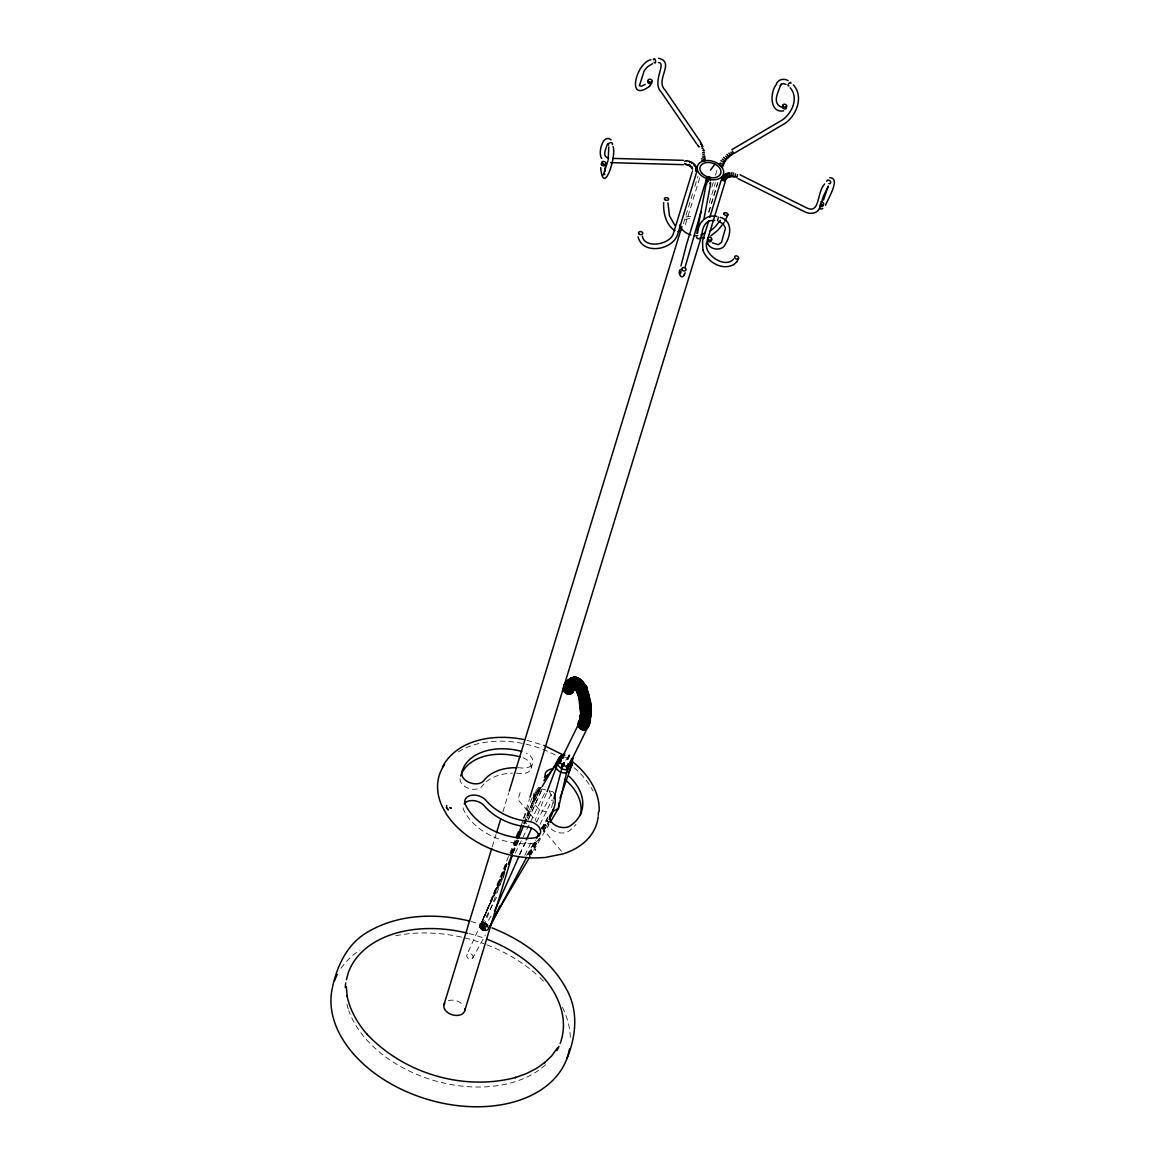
<?xml version="1.0" encoding="UTF-8"?>
<svg xmlns="http://www.w3.org/2000/svg" width="1165" height="1165" viewBox="0 0 1165 1165"><rect width="100%" height="100%" fill="white"/><g stroke="black" fill="none" stroke-linecap="round" stroke-linejoin="round"><path stroke-width="0.75" stroke-dasharray="5 3.75" d="M486.446 930.689L484.101 930.719L484.611 922.986L480.664 923.86L480.184 927.85A4.806 3.757 26.2 0 0 486.358 930.675L482.266 923.015L480.985 923.627L466.917 954.747M524.221 824.019L532.9 802.161L533.934 793.394L540.589 784.831M484.101 930.719L480.228 927.937L480.111 924.617L488.601 929.087M551.555 807.563L553.404 800.544M483.3 930.486L485.397 923.219L484.611 922.986M492.271 846.693L495.984 834.533M502.887 811.961L508.726 792.841M683.433 223.724L692.753 193.23M694.835 186.444L697.937 176.279M685.442 224.539L699.961 177.051M520.129 792.55L517.988 799.569L536.686 821.806M531.094 768.449L532.769 762.988A11.941 8.068 17 0 0 526.318 752.998M711.844 187.07L713.402 181.973M715.47 175.201L717.553 168.415M709.237 202.972L715.456 182.643M708.713 212.088L718.033 181.609M513.037 852.736L516.75 840.562M521.527 824.937L523.129 819.723M523.653 817.99L529.493 798.884M708.888 212.147L717.684 183.342M567.588 759.274L569.088 754.891L569.947 755.138L567.253 758.648L569.088 754.891L569.947 755.138L567.588 759.274L569.568 754.774L569.743 755.517L567.588 759.274L569.088 754.891L569.947 755.138M486.591 930.311L482.164 929.918L505.537 871.085M512.877 852.591L517.551 840.824M546.4 793.38L535.186 820.131M515.032 840.242L479.922 927.238L482.164 929.918M523.813 818.485L533.934 793.394L542.133 789.055L545.657 789.928M506.542 863.76L479.922 927.238L488.776 926.452L483.708 922.84L482.266 923.015M510.751 853.741L516.357 840.387M523.362 823.684L536.672 791.952L525.488 818.485M506.615 863.25L479.922 927.238L484.436 922.928M510.809 853.304L516.401 840.038M506.833 864.998L480.038 926.262L505.173 869.876M511.886 853.406L517.682 840.169M524.92 823.611L539.395 790.496L524.774 823.786M506.484 865.377L480.155 925.287L505.552 869.483M511.61 853.727L517.464 840.416M519.677 854.819L525.59 841.596M513.008 853.071L518.993 839.936M528.692 818.602L542.133 789.055L526.289 823.699M512.716 853.377L518.745 840.183M569.306 756.493L568.025 759.201L567.253 758.648M504.037 875.847L479.98 924.821L483.708 922.84L487.669 924.661L482.325 922.971M515.25 852.998L544.914 792.593M524.803 855.328L532.026 840.62M540.05 824.296L552.079 799.787M528.182 854.338L535.798 839.965M541.725 828.796L547.637 817.626M496.596 897.268L483.009 922.869L480.271 924.311L483.708 922.84L485.863 923.379M519.546 854.076L526.347 841.276M536.541 822.068L552.691 791.676L549.166 790.802M527.92 854.557L535.623 840.125M541.623 828.883L549.327 814.452M472.859 957.878A3.364 2.636 26.2 0 0 469.495 953.538A3.364 2.636 26.2 0 0 467.296 957.528A3.364 2.636 26.2 0 0 472.859 957.878L485.281 935.145M482.543 930.151L486.169 923.554L487.509 924.515L488.048 925.112L480.664 928.592M529.42 854.076L537.254 839.849M543.341 828.781L547.696 820.874M529.143 854.294L537.065 839.994M543.225 828.868L547.623 820.932M529.74 855.358L539.57 838.13M543.138 831.868L549.385 820.903L542.992 831.985M529.434 855.591L539.38 838.276M491.077 915.981L486.519 923.743L488.019 925.52M526.609 855.532L535.725 840.038M542.104 829.174L547.565 819.883M530.89 855.052L532.725 851.935M533.643 850.392L549.21 824.019M546.662 811.961L539.628 810.214L532.9 802.161L541.244 788.152M532.9 802.161L541.375 788.399M540.939 787.394L533.25 799.248L541.317 787.19M539.788 787.584L533.585 796.321L539.861 787.729M565.768 760.25L569.146 756.129L565.637 755.255M481.829 929.714L486.883 923.991M479.732 925.986L483.708 922.84L486.519 923.743L483.009 922.869L485.688 930.82M481.203 929.189L487.509 924.515M479.805 925.389L483.708 922.84L487.13 924.165M480.664 923.86L483.708 922.84L488.135 925.214M480.228 927.937L488.47 925.767M481.145 923.481L483.708 922.84L488.499 925.811M685.777 217.112L688.879 216.486A13.616 9.189 17 0 1 692.272 216.515M479.747 925.884L488.965 927.821M526.944 740.299L543.866 745.382M471.039 921.428L487.188 926.262M479.849 925.228L488.849 928.49M485.397 923.219L486.169 923.554M480.49 924.078L488.222 929.626M488.965 927.66L483.708 922.84L481.698 923.175L487.13 930.442M480.985 923.627L487.727 930.078M541.361 827.354L562.389 852.372M552.691 791.676L554.933 794.355M483.795 922.884L484.902 930.82M458.195 751.935A82.351 55.629 17 0 1 541.128 748.687M542.788 749.328A82.351 55.629 17 0 1 557.234 756.1M574.068 767.677A82.351 55.629 17 0 1 593.043 791.093M463.088 807.811A11.941 8.068 17 0 0 463.728 810.024A54.129 36.566 17 0 0 531.211 843.562A11.941 8.068 17 0 0 537.851 840.387M484.072 783.841A47.721 32.241 17 0 0 482.164 786.084A11.941 8.068 17 0 1 468.024 788.137A11.941 8.068 17 0 1 460.16 777.521M486.271 781.788A47.721 32.241 17 0 1 512.542 773.167M516.517 773.196A47.721 32.241 17 0 1 520.551 773.487A11.941 8.068 17 0 0 531.284 767.4A11.941 8.068 17 0 0 521.76 757.323M548.132 821.238A11.941 8.068 17 0 0 554.569 831.227A11.941 8.068 17 0 0 568.462 831.344A54.129 36.566 17 0 0 575.976 824.339M549.385 791.486A47.721 32.241 17 0 1 552.108 797.341M552.953 800.282A47.721 32.241 17 0 1 553.448 803.224M518.177 767.75A47.721 32.241 17 0 1 522.211 768.041A11.941 8.068 17 0 0 532.769 762.988M564.967 757.337A7.602 5.956 26.1 0 1 568.564 758.925M341.01 968.348A122.573 82.802 17 0 1 360.043 949.999M395.678 935.757A122.573 82.802 17 0 1 483.766 943.65M486.955 944.844A122.573 82.802 17 0 1 537.415 975.28M539.948 977.653A122.573 82.802 17 0 1 544.783 982.503M562.447 1007.419A122.573 82.802 17 0 1 570.326 1038.452M545.54 1064.752A111.738 75.492 17 0 1 436.744 1081.295A111.738 75.492 17 0 1 348.801 1010.638M348.233 1008.977A111.738 75.492 17 0 1 346.151 1000.691M469.073 933.558A111.738 75.492 17 0 1 484.159 938.189M685.282 219.937A10.82 7.31 17 0 1 689.753 218.467M448.336 1000.677A10.82 7.31 17 0 1 463.015 1004.944M483.708 922.84L479.776 926.612L488.936 927.136L483.708 922.84"/><path stroke-width="1.5" d="M559.346 763.221L578.597 724.033L581.597 722.125C600.091 707.694 577.024 652.327 563.481 690.306C574.68 656.842 596.757 702.218 590.043 718.077C592.271 726.494 581.743 735.61 578.35 725.169C586.403 717.174 589.869 663.875 569.437 687.437C559.448 684.146 564.967 698.272 571.957 692.971C581.553 683.083 563.03 674.855 563.409 689.782C581.16 651.555 597.135 713.024 587.378 727.921L568.127 767.123M563.452 689.258C580.053 653.361 595.912 708.451 580.927 722.227C593.859 712.514 586.752 662.303 567.981 687.073L570.166 681.452L573.195 678.117L574.913 677.535L579.719 679.151M580.927 713.286C587.131 720.261 596.684 710.33 581.932 712.674C577.724 716.329 579.937 724.921 586.432 723.596C597.121 715.499 586.301 685.238 575.787 678.86C570.034 680.943 573.107 690 578.757 688.719C592.155 681.773 568.782 670.938 569.437 687.437L570.122 687.743C590.306 664.283 583.782 720.421 578.845 726.989C580.519 713.475 585.092 697.034 577.825 684.714C572.088 677.331 563.263 681.525 563.671 690.86L570.326 693.757L571.491 693.306L573.297 687.408L574.957 687.132L578.976 692.287L581.51 700.18C596.509 701.607 584.495 682.836 578.51 678.613L572.19 677.797L569.874 678.714L566.86 682.006L564.239 687.918M582.791 700.121C582.485 694.529 583.578 685.268 577.024 683.054L572.699 686.214L571.331 688.53L572.583 692.126L569.656 693.859L570.107 687.991L572 685.501C584.786 694.5 586.199 715.019 585.063 729.727L587.757 719.591L587.99 705.903C594.019 704.825 590.742 737.096 579.835 724.499C579.136 714.961 585.646 704.344 581.262 694.646C580.185 686.884 571.738 683.695 570.937 693.568L571.52 688.297L573.02 686.462C583.65 697.063 584.597 715.412 583.68 729.843L586.374 719.708L586.592 705.99L587.99 705.903M582.646 682.151C578.015 676.035 571.68 683.127 571.331 688.53L570.763 688.107C589.49 666.802 583.097 719.198 578.408 725.78L581.233 715.82L586.417 715.354L590.043 717.727L588.908 719.242L585.631 719.693L580.636 717.465L582.121 700.165L580.753 687.758L578.131 684.044L575.728 684.117L571.826 689.01L570.326 693.757L568.214 693.83L568.797 687.277L571.331 684.219C585.791 691.835 588.019 714.218 586.243 729.232L590.335 709.835L581.219 709.835L580.825 713.766C580.214 704.665 582.107 693.816 576.952 685.865L574.505 687.03L570.326 693.757L567.471 693.685L568.229 686.782L571.141 683.506C586.257 690.583 588.98 713.694 586.709 728.853C588.543 723.465 597.208 697.136 583.913 702.014C574.229 701.942 586.141 722.955 580.854 728.999L583.432 719.3L583.65 706.223L586.592 705.99M589.927 718.412L589.111 697.573L585.354 697.194L580.316 698.782L580.33 703.005L589.825 701.767L587.728 693.19L584.713 685.821L583.621 685.442L579.515 686.302L576.777 689.811L580.345 703.077M582.515 709.47L582.165 718.805L579.689 728.096C580.534 714.276 584.029 697.981 577.432 685.326L574.593 686.403L570.326 693.757L566.758 693.452C572.597 659.041 595.432 718.776 587.102 728.416C593.961 721.324 577.884 715.703 578.35 725.169C576.5 717.363 588.645 714.902 589.301 722.067M583.65 706.223L582.777 719.082L580.228 728.576L581.219 709.835M581.553 709.703L581.204 718.179M581.99 709.587L581.524 729.334L584.146 719.489L584.364 706.165M583.126 709.383L582.369 717.858L580.301 722.431C589.927 713.126 588.383 662.87 568.724 687.219C569.146 681.452 575.554 674.317 580.665 680.083C585.107 694.995 561.108 683.666 575.321 677.593C585.194 680.972 587.888 692.898 589.17 702.102M583.782 709.31L581.597 722.125L586.286 723.858L587.553 727.368M582.034 703.223L579.151 690.816L574.782 682.879C568.404 679.195 565.476 688.297 566.074 693.146L570.326 693.757C572.699 689.753 574.724 679.108 581.422 682.719C588.747 694.457 585.165 709.543 582.296 722.111C587.597 717.815 595.228 687.598 581.481 693.757C574.025 700.762 588.005 717.931 579.209 727.557L581.233 715.82M585.252 709.223L583.024 722.184L587.131 715.528L589.126 705.859M585.995 709.208L583.752 722.358C593.32 710.49 590.64 691.428 580.913 680.433L576.267 681.219L574.068 685.573L579.806 699.248L581.175 714.276M586.738 709.223L584.451 722.62C591.252 714.8 591.369 701.781 587.349 693.015M587.466 709.252L586.665 718.324L585.121 722.97L588.937 716.329L590.087 709.703M588.136 709.31L587.32 718.63L585.747 723.378L588.412 719.388L589.679 713.213M588.747 709.383L588.179 725.737M589.286 709.47L589.053 722.446M589.738 709.587L589.344 719.009M590.393 714.203L590.335 709.835M663.628 202.55C663.176 212.7 665.783 224.874 674.972 230.626M667.938 202.856L669.409 215.583L674.826 225.296M600.689 167.644C603.324 197.424 616.693 156.692 613.067 146.455M605.014 167.949L604.999 171.284M580.636 717.465L580.986 709.966M563.875 754.818L559.768 757.002L559.433 759.915C566.074 751.076 556.477 758.269 559.986 759.769L561.661 755.634L559.36 759.245L547.069 791.69M562.491 765.988L563.904 762.813L563.015 765.929M588.849 698.214C588.893 693.889 587.437 686.462 581.626 689.389C578.248 690.19 576.762 693.859 579.136 696.685C593.116 700.908 586.912 681.729 578.51 678.613M576.792 690.321C576.675 695.17 581.786 695.52 584.757 693.524C590.422 690.496 583.709 683.171 580.913 680.433M725.751 179.934L725.78 179.541A2.17 1.515 33.2 0 1 722.533 178.201A2.17 1.515 33.2 0 1 724.237 176.323M580.884 710.111C605.334 721.135 577.607 659.215 571.957 692.971L570.326 693.757L565.433 692.782C571.141 660.235 594.15 707.403 588.908 719.242M580.519 717.101L580.811 713.519M580.316 721.077L581.16 713.053M580.869 717.829L581.495 712.849M581.932 712.674L578.423 724.586L579.748 721.368M582.456 712.514L581.757 718.033L579.733 722.722L584.495 709.252M588.689 712.805L586.286 723.858L588.835 719.824L590.262 713.708M589.228 712.995L585.675 729.523C587.874 716.519 584.524 702.917 578.699 691.267C577.767 685.515 569.772 676.384 565.404 684.612C576.704 703.689 579.762 665.433 565.404 684.612M589.694 718.732L590.014 713.461M717.538 220.797L718.47 217.171M564.297 686.986C565.069 681.685 574.243 684.234 573.559 689.054C570.719 695.49 559.2 687.583 566.379 682.399M570.996 762.609L572.729 758.4L570.442 761.983L570.996 762.609L572.554 758.269L570.209 762.565L572.554 758.269M571.491 693.306C570.151 681.205 581.845 690.437 581.437 697.311M588.136 698.694C588.019 687.947 575.219 674.593 572.321 692.578L570.326 693.757L564.865 692.36C569.088 662.652 591.194 698.01 589.359 710.635M446.472 807.607L448.205 809.748L446.472 807.607L446.719 805.481M559.069 802.656L558.37 808.495L550.128 822.461M560.015 798.054L571.986 764.546L572.51 760.163L571.389 758.823M706.747 242.116C702.888 254.421 725.169 269.319 733.644 258.95M658.531 62.604C666.861 62.648 651.453 82.555 661.298 92.166L696.626 143.848M572.743 691.631L570.326 693.757L564.37 691.894C570.763 660.031 593.436 701.345 590.043 714.669M571.957 692.971C570.661 686.724 579.005 687.408 578.408 681.816C576.384 672.482 564.239 680.884 564.705 687.583L567.428 681.7L571.112 678.147M580.534 716.752L578.568 726.378L580.767 718.557M580.097 720.625L580.884 716.111M588.704 722.795L589.708 717.014M573.559 689.054L570.326 693.757L563.976 691.384C571.229 659.405 594.004 700.5 590.276 714.451M680.258 269.45C677.244 273.003 681.773 280.634 684.408 274.576M488.965 927.821L488.601 929.087M696.787 233.408L706.398 183.007M703.966 218.831L710.592 184.07M585.82 687.933C584.684 694.282 573.763 693.335 575.699 686.2C581.379 672.482 596.771 701.679 578.495 678.7C572.612 676.268 567.85 682.311 565.87 687.132L569.51 679.457L574.229 677.433M572.321 692.578C573.675 679.792 584.408 693.714 583.505 700.049M608.188 159.896L608.771 146.906M680.986 265.897L686.476 244.577L705.116 183.575M685.18 266.945L701.024 211.753M571.986 764.546L567.894 766.716L558.37 808.495L552.909 811.393M587.801 726.144L590.043 717.727M572.583 692.126C574.767 687.801 580.942 679.064 571.797 678.015L568.054 681.481L565.258 687.321L570.18 679.341L574.913 677.535M553.87 798.782L562.622 765.405L559.258 761.386M579.282 722.868L580.418 718.907M581.219 718.266L579.267 723.101M588.835 719.824L587.131 724.98L589.359 720.727M589.927 717.363L587.408 725.577L589.461 721.193M469.408 921.02C436.132 912.938 398.911 914.015 368.679 931.447C346.82 943.461 336.161 967.241 331.792 990.774A122.573 82.802 17 0 0 436.307 1101.77A122.573 82.802 17 0 0 569.467 1048.951M346.413 979.75L348.481 972.134A111.738 75.492 17 0 1 467.369 933.121M567.486 767.167L568.68 764.094L566.729 766.788M607.533 143.907C604.81 151.377 602.32 156.605 608.567 158.003M607.868 161.047L603.324 174.925L604.883 174.08M691.995 172.595L673.385 233.51C670.166 244.81 644.318 249.121 642.337 236.087M696.204 173.512L677.535 234.616C672.409 250.388 642.352 255.077 638.056 236.772M443.938 1004.783L491.732 848.44M496.508 832.8L500.761 818.908M509.265 791.108L681.875 226.534M697.748 232.985C697.66 222.763 706.602 213.821 716.854 216.457M701.942 234.049C702.728 226.097 706.15 219.603 714.626 220.52M464.704 1010.812L512.498 854.469M517.289 838.829L521.527 824.937M530.031 797.137L702.102 234.296M708.771 220.738L702.539 241.097L702.845 249.878M709.805 217.345L721.222 180.007M707.825 238.636L725.373 181.201M819.781 207.69L823.495 195.982L828.3 186.327M828.169 186.24L823.509 200.031M566.729 1058.985C576.165 1036.69 578.743 1010.521 566.248 988.808C550.55 959.785 522.153 939.762 491.979 927.879M563.671 690.86C577.825 662.23 586.315 721.222 582.951 729.771L585.631 719.693L585.849 706.048M563.976 691.384C569.117 672.467 579.689 692.753 581.51 700.18M564.37 691.894C564.865 687.263 569.394 681.467 574.068 685.573L577.884 691.908L580.505 700.078M564.865 692.36C565.637 688.617 568.156 683.578 572.758 684.933C583.359 696.772 585.806 714.495 584.379 729.829L587.087 719.679L587.32 705.946M565.433 692.782L568.229 686.782L571.622 684.889L575.525 688.034L578.204 693.787M566.074 693.146L567.763 688.719L570.675 685.37L574.374 686.826L577.461 691.602M566.758 693.452L569.947 686.331L573.34 686.17C575.102 693.102 586.374 690.277 583.956 683.768M567.471 693.685L570.107 687.991L572.481 686.025L573.777 686.68M568.214 693.83C567.413 684.641 584.014 689.316 578.961 679.239C573.34 676.559 568.549 682.399 566.54 687.03L568.738 681.365L572.496 678.015M569.656 693.859L572.219 688.297L574.957 687.132M571.826 689.01C572.161 683.739 578.321 676.792 582.85 682.763M572.219 689.505C572.86 677.52 586.81 680.52 586.942 691.369M572.51 690.044C573.908 680.142 585.471 684.874 585.893 692.709M684.7 161.454L685.704 160.683M571.534 762.245L569.903 766.497L571.534 762.245L572.423 762.565L569.903 766.497L572.423 762.565L570.369 766.555L571.534 762.245L569.67 766.119L570.588 766.25L572.423 762.565M559.666 762.522L561.297 759.522L559.55 763.468L561.297 759.522L559.302 761.939M563.612 688.763L564.792 685.413M567.311 767.167L568.68 764.094L567.588 766.905M780.521 85.293C778.322 92.355 771.9 102.52 781.045 107.005M562.884 765.988L564.064 763.031L562.011 767.327M681.103 271.197L679.981 273.717L680.768 272.916M684.219 275.086L685.122 272.697M566.918 767.036L568.68 764.094M560.918 755.823L559.317 759.959L561.661 755.634L560.918 755.823L559.986 759.769L559.084 759.507L561.21 755.502L561.836 756.027M563.875 688.311L565.156 684.991M508.202 864.357L511.537 855.955M518.876 837.46L523.551 825.694M727.863 214.841L724.878 221.19M588.573 723.698L587.568 726.174L588.645 724.251M516.386 836.892L518.41 831.868M559.317 762.23L560.496 759.463C562.054 759.784 559.695 759.507 559.418 761.881M573.384 689.578C577.986 678.86 586.781 693.073 586.403 699.393M494.557 910.972L518.935 856.464M526.332 839.95L531.502 828.388M570.369 766.555L572.204 762.114L569.903 766.497M589.155 720.276L586.767 724.397C591.543 708.932 584.218 689.374 572.758 678.744L568.899 679.676C566.933 682.384 568.695 686.593 571.899 687.306C579.675 684.292 583.228 693.612 584.247 699.932M564.341 686.418L565.972 682.865M564.355 687.554C571.593 672.278 582.005 695.068 581.058 703.223M572.743 690.481L576.821 684.481L580.927 689.68L584.029 703.063M561.399 755.706L559.36 759.245M578.874 723.538L580.112 720.975M587.626 726.785L588.602 724.776M735.508 173.92L734.853 177.138L735.858 176.57M819.301 208.783C816.694 213.967 809.602 214.287 804.942 211.884L738.144 178.682M559.331 762.361L561.049 759.551M562.797 765.521L564.253 763.439L561.603 767.08L562.404 767.182L561.588 766.687L564.064 763.031M563.904 762.813L561.588 766.687L563.904 762.813L562.637 766.075M568.2 763.934L566.365 767.691L568.855 764.284L566.816 766.672M567.632 766.774L568.855 764.284L567.952 764.284L568.753 764.648M499.945 905.962L488.703 928.825A4.806 3.757 26.2 0 0 488.965 927.66M570.442 761.983L572.86 758.794L572.277 758.24L570.632 762.784L572.729 758.4M564.646 753.653L562.651 757.803L563.54 757.789M700.777 237.311L699.218 238.781L697.5 238.534M736.528 262.14L738.464 258.645A2.17 1.5 27.1 0 0 736.513 255.892A2.17 1.5 27.1 0 0 734.94 257.975A2.17 1.5 27.1 0 0 738.464 258.645M488.412 929.335L526.493 857.527M536.643 838.378L539.177 833.587M737.518 174.677L736.848 177.735M780.317 85.642L781.336 84.215L780.768 84.87M825.534 205.258C827.878 198.982 841.217 177.706 829.757 177.735M824.674 183.983C816.549 192.4 820.306 214.331 806.777 207.953L740.095 174.823M561.297 759.522L559.185 763.075L560.554 759.871M493.348 918.661L529.988 856.595M542.162 786.593L559.768 757.002M442.482 766.832C457.612 738.683 495.009 733.717 523.522 739.469M567.792 767.662L572.51 760.163M565.68 683.404L567.777 680.433M565.491 683.986L568.287 680.01M573.617 688.617C579.369 678.219 586.956 693.015 587.043 699.175M720.421 220.302L714.873 227.16L709.689 231.427M724.106 222.53L717.858 230.277L710.839 235.883M557.438 1047.947L551.671 1055.854L544.375 1062.931L545.089 1062.291L536.366 1068.465L526.362 1073.606L515.25 1077.625L515.949 1077.407C463.539 1091.299 403.993 1073.577 366.975 1034.156L367.397 1034.695C357.626 1023.496 349.893 1010.259 347.01 995.551L347.243 996.497L346.311 986.653M710.417 170.148L714.961 164.119M543.909 780.535L555.006 766.25M558.326 761.968L562.768 756.26M650.842 59.75C636.09 62.866 625.882 103.583 649.488 86.356M649.386 86.487L650.798 84.783M685.442 164.425L684.554 163.624M696.364 169.77L695.505 170.381M702.728 249.616C706.602 261.586 722.154 271.27 733.965 264.426M733.688 264.688L736.819 261.863M567.355 680.943C576.326 671.2 586.781 686.36 587.699 694.995M567.035 681.51L571.01 678.583L573.34 678.307L575.787 678.86L579.995 682.574L583.068 688.981L585.704 699.597M574.622 687.204C580.097 682.748 583.985 692.432 584.99 696.612M781.001 84.506L783.346 83.603L786.025 84.39M702.175 147.256L702.961 146.324L701.738 146.237M645.235 84.404L641.507 86.181L639.381 85.744L644.289 70.555L647.653 66.682L652.589 63.682M703.165 148.683L701.985 148.406M575.044 686.695L575.743 686.272C582.165 686.578 583.578 694.835 584.976 699.772M568.855 764.284L566.845 768.434M731.824 149.659L782.647 119.777C792.375 112.626 798.884 97.714 790.132 87.768M734.008 153.387L784.904 123.461C796.612 115.481 804.01 96.477 793.321 84.856M822.81 208.535L820.713 209.045L819.374 208.127M569.336 679.151L573.966 677.957L575.787 678.86M783.652 110.879C769.439 113.34 770.036 92.326 776.079 84.856C777.259 79.511 783.929 77.851 788.181 80.647M574.622 687.059L571.928 689.534L570.326 693.757L571.2 687.088C578.932 685.865 580.228 697.82 581.495 703.238M569.874 678.714C581.874 676.894 583.898 694.282 585.514 702.874M579.893 699.83L576.864 687.743L572.597 687.423L568.942 693.889L569.423 687.685L571.767 686.345L573.617 686.797M680.986 230.524L678.074 231.325M580.942 714.029L580.723 706.602L582.981 706.281M580.723 706.631L590.276 705.888M703.252 150.562L704.243 150.227L703.121 150.416M702.524 152.819L704.403 152.222M702.845 154.989L704.33 154.057M704.461 238.039L701.359 237.311M572.19 677.797L574.636 677.724C584.262 681.627 587.466 692.84 588.733 702.233M702.437 157.1L704.854 156.678L704.461 155.833M612.63 158.382L683.418 160.348M610.562 162.649L683.316 164.673M573.529 677.433L576.704 677.71M578.495 678.7L572.976 679.952L567.253 687L570.894 679.341L573.195 678.117L577.957 678.263M658.633 58.279C675.685 62.473 654.672 79.686 665.026 89.982L700.296 141.591M573.748 687.03L569.918 684.088L570.53 679.122C580.432 681.438 581.553 694.821 583.316 703.136M702.422 159.081L701.447 158.804M562.622 765.405L567.894 766.716M720.319 217.36C732.668 220.84 731.067 234.937 725.489 243.922C722.737 251.159 711.407 250.358 707.927 244.111M718.936 221.452L723.276 224.03L725.489 228.107L721.499 242.32L718.324 244.694L712.325 242.83M543.866 745.382L562.564 754.658M575.131 686.899L577.884 691.908M576.02 677.593L580.243 679.574M580.665 680.083C575.423 676.545 571.52 683.753 570.763 688.107L572.233 682.297L575.146 679.108C581.699 685.151 583.447 694.544 584.772 702.976M575.321 677.593C585.005 683.345 587.874 695.592 588.616 706.136M728.241 156.809L729.13 157.057L726.902 154.348M574.272 687.03L575.554 688.238M696.481 237.238L697.121 238.243M584.713 685.821L587.029 690.102M563.481 762.886L564.253 763.439M727.135 157.974L727.863 158.367L725.751 156.241M725.693 158.891L726.683 159.765L723.625 157.377M570.879 760.381C586.65 772.482 600.237 790.846 599.116 811.626M579.151 678.831L582.354 681.612M577.84 678.511L582.981 685.384L588.209 702.364M576.457 678.627L582.311 685.399L586.956 702.626M535.449 850.042L535.274 849.256M725.096 160.508L725.547 161.236L722.3 159.11M724.208 161.819L724.543 162.736L720.96 160.624M574.665 687.365L576.311 689.505M581.947 681.132L584.233 684.263M581.466 680.739L584.379 684.816M611.072 139.873C603.004 133.203 597.601 152.659 601.693 158.498M575.51 687.641L576.762 689.855M575.947 689.068L577.141 691.238M583.141 682.981L585.82 687.408M710.126 179.643L710.475 180.633M585.136 686.127L587.073 690.918M576.777 689.811L578.51 694.092M707.184 242.072L707.796 243.805M586.825 689.753L588.223 693.976M586.519 689.447L588.165 694.296M578.102 692.17L579.413 696.903M577.957 692.622L581.859 706.631M588.005 693.408L589.14 697.762M587.728 693.19L589.053 697.981M585.704 692.782L587.611 702.495M582.121 700.165C580.476 693.306 578.306 678.525 568.535 680.287L566.802 682.151C565.607 687.627 573.049 690.248 576.398 686.316L578.539 690.394L580.461 703.15M579.151 695.447L582.515 714.931L582.223 729.596L584.888 719.621L585.107 706.092M588.966 697.398L589.723 701.854M588.718 697.267L589.505 701.971M588.354 697.151L589.592 706.019M585.354 697.194L586.243 702.757M581.816 698.053L582.646 703.194M580.01 699.015L580.709 703.194M589.446 701.563L590.131 710.373M588.66 701.519L589.155 706.077M587.51 701.578L588.005 706.208M586.84 701.621L587.349 706.267M586.126 701.694L586.636 706.325M585.398 701.781L585.893 706.383M584.641 701.898L585.136 706.441M583.913 702.014L584.393 706.5M583.199 702.131L583.68 706.543M582.544 702.262L583.01 706.587M581.947 702.393L582.398 706.616M580.986 702.67L581.422 706.645M580.665 702.786L581.073 706.645M580.432 702.903L581.015 710.388M590.145 705.844L590.349 710.242M589.577 705.844L589.796 710.504M588.587 705.874L588.835 710.737M582.369 706.354L582.587 710.825M581.845 706.412L582.049 710.737M581.408 706.471L581.597 710.635M581.058 706.514L581.248 710.519M706.937 181.973A2.17 1.922 20.1 0 1 707.665 178.711M706.66 182.788A2.17 1.762 18.5 0 1 706.383 180.24M706.791 179.963A2.17 1.762 18.5 0 1 707.825 179.76M707.985 177.91A2.17 2.039 23.1 0 0 707.636 181.682A2.17 1.995 6.7 0 1 709.587 178.362M710.082 178.434A2.17 2.039 23.1 0 1 710.432 178.857M707.825 181.303A2.17 2.126 30.1 0 1 707.097 178.158A2.17 2.126 30.1 0 1 710.33 177.91M707.956 181.143A2.17 2.155 0 0 1 707.257 177.968A2.17 2.155 0 0 1 710.504 177.692M707.577 180.881A2.17 2.155 -13.6 0 1 709.631 177.255M707.592 181.172A2.17 2.097 2.1 0 1 710.169 177.866M710.49 182.512A2.17 1.864 9 0 1 710.053 182.803M707.446 182.439A2.17 1.864 9 0 1 708.888 179.294M710.65 183.182A2.17 1.675 10.3 0 1 709.878 183.764M706.602 182.148A2.17 1.675 10.3 0 1 708.669 180.546M706.806 184.085A2.17 1.558 17.4 0 1 706.369 181.274M711.291 239.888A2.17 1.471 8 0 1 709.019 241.752A2.17 1.471 8 0 1 707.577 239.291M826.757 181.347A2.17 1.558 37.2 0 1 828.679 180.124A2.17 1.558 37.2 0 1 830.689 182.381A2.17 1.558 37.2 0 1 828.752 183.589M726.552 178.609A2.17 1.5 44.7 0 1 723.916 177.721A2.17 1.5 44.7 0 1 723.873 175.245M727.746 177.59A2.17 1.471 56 0 1 724.892 176.556A2.17 1.471 56 0 1 725.897 174.066M728.999 176.643A2.17 1.398 66.6 0 1 726.494 176.323A2.17 1.398 66.6 0 1 726.931 173.294M730.004 176.614A2.17 1.296 76.3 0 1 727.848 175.58A2.17 1.296 76.3 0 1 728.562 172.74M731.314 176.41A2.17 1.18 85.2 0 1 729.639 175.828A2.17 1.18 85.2 0 1 729.785 172.828M732.698 176.396A2.17 1.034 -86.8 0 1 731.241 175.551A2.17 1.034 -86.8 0 1 731.955 172.551M734.154 176.57A2.17 0.859 -79.4 0 1 733.018 176.017A2.17 0.859 -79.4 0 1 733.702 173.046M725.271 180.56A2.17 1.485 21.8 0 1 722.14 179.949A2.17 1.485 21.8 0 1 722.518 177.721M823.145 204.647A2.17 1.631 14.6 0 1 819.709 206.045M820.888 201.88A2.17 1.456 17 0 1 823.67 204.006A2.17 1.456 17 0 1 820.218 204.326M608.64 145.188A2.17 1.456 -13.8 0 1 609.004 143.251A2.17 1.456 -13.8 0 1 611.741 142.814A2.17 1.456 -13.8 0 1 612.324 144.606M692.447 169.085A2.17 1.587 -10.9 0 1 692.563 168.663M696.233 167.847A2.17 1.587 -10.9 0 1 696.728 168.954M694.893 166.085A2.17 1.573 -22.9 0 1 695.927 168.357M692.156 168.43A2.17 1.573 -22.9 0 1 692.491 167.148M693.685 164.877A2.17 1.529 -34.6 0 1 695.432 166.595M691.777 167.818A2.17 1.529 -34.6 0 1 691.573 167.017M693.656 163.697A2.17 1.456 -45.5 0 1 694.413 165.386M691.296 167.192A2.17 1.456 -45.5 0 1 690.816 166.129M691.573 162.809A2.17 1.354 -55.3 0 1 693.146 163.406M690.656 166.522A2.17 1.354 -55.3 0 1 689.942 164.847M689.462 162.678A2.17 1.223 -64.2 0 1 691.646 162.94M689.476 165.823A2.17 1.223 -64.2 0 1 688.733 164.687M688.602 161.367A2.17 1.078 -72 0 1 689.826 161.789M688.122 165.299A2.17 1.078 -72 0 1 687.656 164.964M686.622 161.251A2.17 0.888 -79.2 0 1 687.758 160.959M686.899 164.862A2.17 0.888 -79.2 0 1 686.054 163.814M695.942 169.071A2.17 1.558 1.1 0 1 696.102 171.546M692.403 171.342A2.17 1.5 12.4 0 1 692.52 170.964M696.175 170.891A2.17 1.5 12.4 0 1 696.553 172.435M605.261 164.207A2.17 1.282 13.9 0 1 604.154 165.852A2.17 1.282 13.9 0 1 601.315 164.571A2.17 1.282 13.9 0 1 602.917 163.158M653.449 59.808A2.17 1.019 76.8 0 1 654.803 59.08A2.17 1.019 76.8 0 1 655.589 62.182A2.17 1.019 76.8 0 1 654.089 62.357M704.446 157.552A2.17 0.947 2.7 0 1 703.543 159.124M704.301 159.154A2.17 1.18 7.9 0 1 704.505 160.741A2.17 1.18 7.9 0 1 701.723 160.785M701.33 144.256A2.17 0.888 -26.9 0 1 701.825 145.421M699.539 146.703A2.17 0.888 -26.9 0 1 698.257 146.47M700.354 142.538A2.17 1.121 -31.9 0 1 700.718 144.373M698.374 145.523A2.17 1.121 -31.9 0 1 697.427 144.795M704.359 160.959A2.17 1.383 14 0 1 704.563 161.323M651.497 82.06A2.17 1.34 23.4 0 1 650.871 83.749A2.17 1.34 23.4 0 1 648.119 82.802A2.17 1.34 23.4 0 1 648.264 80.938M788.996 85.686A2.17 0.859 -50.7 0 1 787.991 85.001A2.17 0.859 -50.7 0 1 789.899 82.599A2.17 0.859 -50.7 0 1 790.904 83.283M723.436 163.129A2.17 0.903 28.5 0 1 723.043 164.367A2.17 0.903 28.5 0 1 720.305 162.998M722.795 164.411A2.17 1.15 24.4 0 1 721.528 165.911A2.17 1.15 24.4 0 1 719.125 163.741M728.868 153.183A2.17 0.772 48.9 0 1 730.455 155.6A2.17 0.772 48.9 0 1 728.984 155.469M730.834 152.266A2.17 1.019 52.8 0 1 731.78 154.654A2.17 1.019 52.8 0 1 730.135 154.537M732.377 151.188A2.17 1.267 57.3 0 1 733.193 153.343A2.17 1.267 57.3 0 1 732.071 154.188M722.3 165.634A2.17 1.369 19.5 0 1 721.645 167.454M785.749 106.437A2.17 1.558 25.1 0 1 785.632 108.811A2.17 1.558 25.1 0 1 782.603 107.894A2.17 1.558 25.1 0 1 783.244 105.68M569.19 776.356A54.129 36.566 17 0 1 570.136 825.883A11.941 8.068 17 0 1 554.919 825.024A11.941 8.068 17 0 1 550.739 813.869A47.721 32.241 17 0 0 554.627 794.836M545.671 778.235A11.941 8.068 17 0 1 552.763 768.813M598.155 816.782A82.351 55.629 17 0 1 563.554 853.77L544.856 857.542L534.735 857.964A82.351 55.629 17 0 1 446.355 814.029L442.19 806.53A82.351 55.629 17 0 1 444.506 764.706M598.388 812.355A82.351 55.629 17 0 1 598.286 815.325M538.944 836.354A11.941 8.068 17 0 0 526.405 826.771A47.721 32.241 17 0 1 484.334 805.874A11.941 8.068 17 0 0 464.194 803.777M460.626 776.007A54.129 36.566 17 0 1 520.056 756.842M565.127 779.662A54.129 36.566 17 0 1 580.243 815.718M544.463 777.448A11.941 8.068 17 0 1 548.38 774.827M553.39 808.976A47.721 32.241 17 0 1 549.065 819.33M516.852 767.706A47.721 32.241 17 0 0 483.825 780.623A11.941 8.068 17 0 1 469.699 782.676A11.941 8.068 17 0 1 461.835 772.06A54.129 36.566 17 0 1 521.716 751.396M571.083 761.735A7.602 5.956 26.1 0 1 567.865 769.512A7.602 5.956 26.1 0 1 558.05 765.172A7.602 5.956 26.1 0 1 561.268 757.381M562.447 757.177A7.602 5.956 26.1 0 1 563.685 757.163M570.282 768.201A7.602 5.956 26.1 0 1 563.438 772.919A7.602 5.956 26.1 0 1 555.792 766.57A7.602 5.956 26.1 0 1 560.875 760.395M568.826 763.92A7.602 5.956 26.1 0 1 569.51 764.939M558.952 1046.388A111.738 75.492 17 0 1 556.797 1050.655M345.277 987.629A111.738 75.492 17 0 1 345.743 982.852M487.436 939.412A111.738 75.492 17 0 1 560.161 1043.461M334.53 980.741A122.573 82.802 17 0 1 337.369 974.377M464.85 1008.89A10.82 7.31 17 0 1 452.399 1014.846A10.82 7.31 17 0 1 444.782 1003.065M711.466 179.716A13.616 9.189 17 0 0 723.407 170.265A13.616 9.189 17 0 0 705.975 160.566L702.874 161.192A13.616 9.189 17 0 0 697.413 170.046A13.616 9.189 17 0 0 708 179.031M705.32 232.039A13.616 9.189 17 0 1 700.849 235.039M697.762 235.65A13.616 9.189 17 0 1 694.369 235.636M690.903 234.951A13.616 9.189 17 0 1 680.069 224.699M564.486 754.046L562.651 757.803L564.486 754.046M451.088 808.059L449.792 807.607L451.088 808.059M708.102 239.408A2.17 1.456 17 0 0 711.728 239.641A2.17 1.456 17 0 0 709.5 237.238A2.17 1.456 17 0 0 708.102 239.408M682.239 270.047A2.17 1.66 17.9 0 0 685.894 270.207A2.17 1.66 17.9 0 0 683.739 267.557A2.17 1.66 17.9 0 0 682.239 270.047M602.232 163.683A2.17 1.456 17 0 0 605.829 163.77A2.17 1.456 17 0 0 603.441 161.425A2.17 1.456 17 0 0 602.232 163.683M638.973 233.99A2.17 1.529 7.2 0 0 642.643 233.743A2.17 1.529 7.2 0 0 640.226 231.558A2.17 1.529 7.2 0 0 638.973 233.99M648.643 81.535A2.17 1.456 17 0 0 652.196 81.506A2.17 1.456 17 0 0 649.677 79.22A2.17 1.456 17 0 0 648.643 81.535M664.982 199.71A2.17 1.296 11 0 0 668.564 199.564A2.17 1.296 11 0 0 665.958 197.642A2.17 1.296 11 0 0 664.982 199.71M783.302 106.598A2.17 1.456 17 0 0 786.812 106.423A2.17 1.456 17 0 0 784.162 104.224A2.17 1.456 17 0 0 783.302 106.598M724.12 214.36A2.17 1.267 21.9 0 0 727.688 215.117A2.17 1.267 21.9 0 0 725.751 212.7A2.17 1.267 21.9 0 0 724.12 214.36M540.4 829.8A11.941 8.068 17 0 0 528.065 821.31A47.721 32.241 17 0 1 485.994 800.413A11.941 8.068 17 0 0 471.097 795.36A11.941 8.068 17 0 0 465.388 804.564A54.129 36.566 17 0 0 532.886 838.101A11.941 8.068 17 0 0 540.4 829.8M701.709 173.002A10.805 7.31 17 0 0 719.941 174.896A10.805 7.31 17 0 0 709.572 162.561A10.805 7.31 17 0 0 701.709 173.002"/></g></svg>
